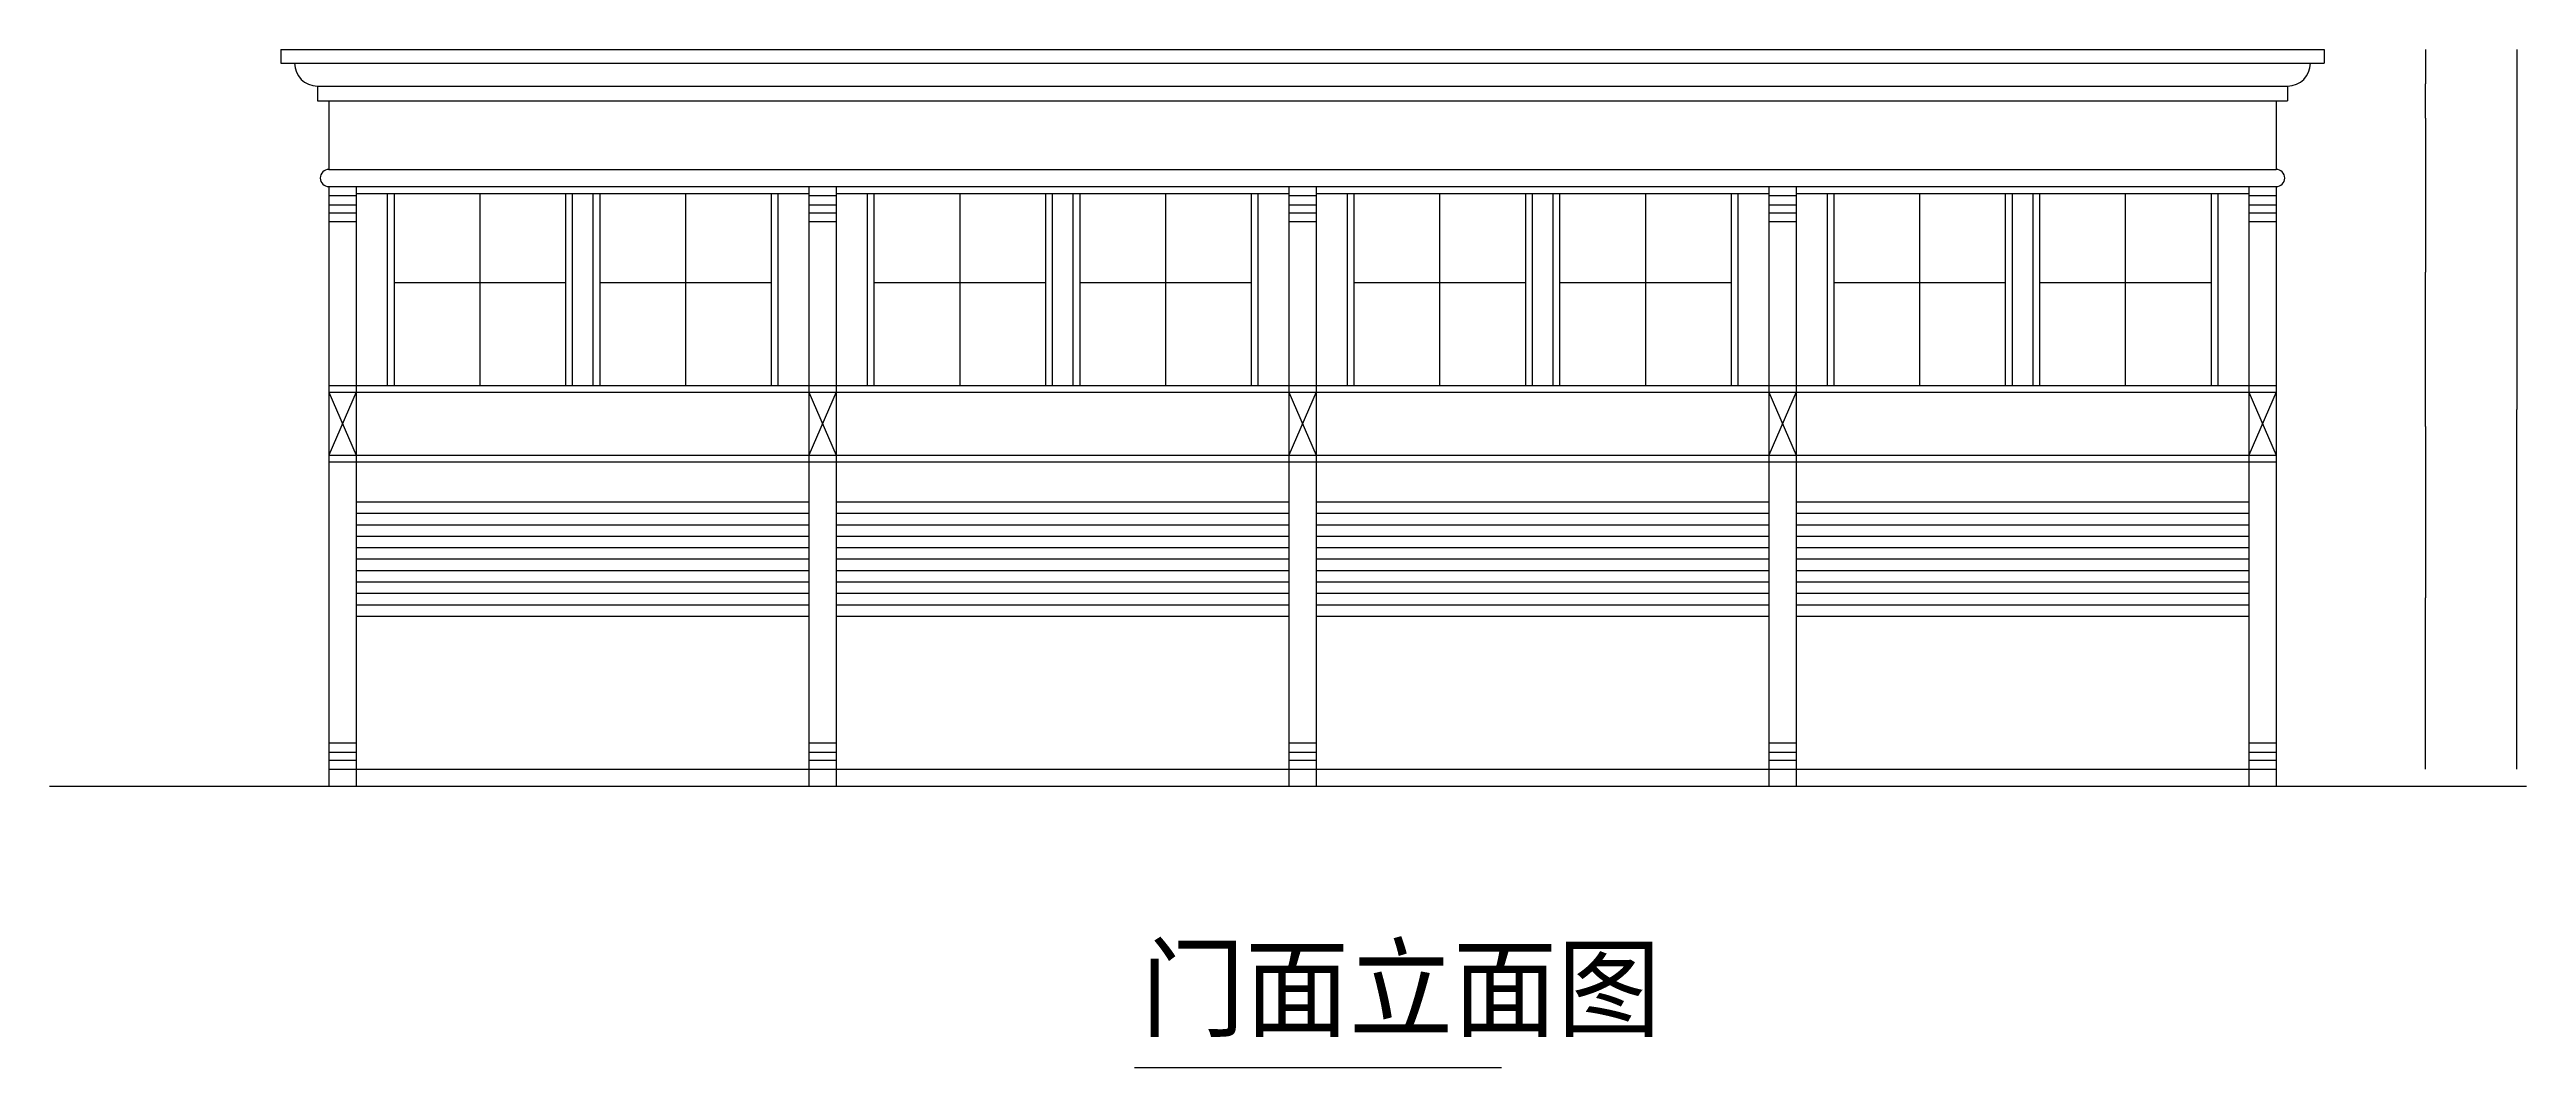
# Model space of a CAD drawing. Header units: metres. Extents: x 237304 to 258978, y 36600 to 45512.
import ezdxf

# ---------------------------------------------------------------- set-up
doc = ezdxf.new("R2010")
doc.units = ezdxf.units.M
doc.layers.add('PUB_DIM', color=3, linetype='Continuous')
doc.dimstyles.get("Standard").update_dxf_attribs({"dimtxt": 2.5, "dimasz": 2.5, "dimexe": 1.25, "dimexo": 0.625, "dimtad": 1, "dimcen": 2.5, "dimazin": 3, "dimtfac": 1, "dimtmove": 0, "dimatfit": 3})

# ---------------------------------------------------------------- blocks, each defined once
blk = doc.blocks.new('*D1')
for p, q in [((258095.41, 44911.72), (258095.41, 43561.72)), ((258095.16, 43561.72), (258094.91, 43561.72)), ((258095.41, 42211.72), (258095.41, 43561.72)), ((258095.41, 43561.72), (258095.41, 43561.72)), ((258095.66, 43561.72), (258095.91, 43561.72))]:
    blk.add_line(p, q)
at = {"layer": 'Defpoints'}
for p in [(258095.41, 44911.72), (258095.41, 43561.72), (258095.41, 42211.72)]:
    blk.add_point(p, dxfattribs=at)
at = {"layer": 'PUB_DIM', "insert": (258095.41, 43562.845), "char_height": 1, "attachment_point": 5}
blk.add_mtext('0', dxfattribs=at)
blk = doc.blocks.new('*D2')
for p, q in [((258095.41, 42211.72), (258095.41, 40711.72)), ((258095.16, 40711.72), (258094.91, 40711.72)), ((258095.41, 39211.72), (258095.41, 40711.72)), ((258095.41, 40711.72), (258095.41, 40711.72)), ((258095.66, 40711.72), (258095.91, 40711.72))]:
    blk.add_line(p, q)
at = {"layer": 'Defpoints'}
for p in [(258095.41, 42211.72), (258095.41, 40711.72), (258095.41, 39211.72)]:
    blk.add_point(p, dxfattribs=at)
at = {"layer": 'PUB_DIM', "insert": (258095.41, 40712.845), "char_height": 1, "attachment_point": 5}
blk.add_mtext('0', dxfattribs=at)
blk = doc.blocks.new('*D3')
for p, q in [((258095.41, 45511.72), (258095.41, 45211.72)), ((258095.16, 45211.72), (258094.91, 45211.72)), ((258095.41, 44911.72), (258095.41, 45211.72)), ((258095.41, 45211.72), (258095.41, 45211.72)), ((258095.66, 45211.72), (258095.91, 45211.72))]:
    blk.add_line(p, q)
at = {"layer": 'Defpoints'}
for p in [(258095.41, 45511.72), (258095.41, 45211.72), (258095.41, 44911.72)]:
    blk.add_point(p, dxfattribs=at)
at = {"layer": 'PUB_DIM', "insert": (258095.41, 45212.845), "char_height": 1, "attachment_point": 5}
blk.add_mtext('0', dxfattribs=at)
blk = doc.blocks.new('*D4')
for p, q in [((258895.41, 45511.72), (258895.41, 42361.72)), ((258895.16, 42361.72), (258894.91, 42361.72)), ((258895.41, 39211.72), (258895.41, 42361.72)), ((258895.41, 42361.72), (258895.41, 42361.72)), ((258895.66, 42361.72), (258895.91, 42361.72))]:
    blk.add_line(p, q)
at = {"layer": 'Defpoints'}
for p in [(258895.41, 45511.72), (258895.41, 42361.72), (258895.41, 39211.72)]:
    blk.add_point(p, dxfattribs=at)
at = {"layer": 'PUB_DIM', "insert": (258895.41, 42362.845), "char_height": 1, "attachment_point": 5}
blk.add_mtext('0', dxfattribs=at)

msp = doc.modelspace()

# ---------------------------------------------------------------- linework, layer by layer
for p, q in [((239328.11, 45511.72), (257208.11, 45511.72)), ((239328.11, 45511.72), (239328.11, 45391.72)), ((239328.11, 45391.72), (257208.11, 45391.72)), ((257208.11, 45511.72), (257208.11, 45391.72)), ((239648.11, 45191.72), (256888.11, 45191.72)), ((239648.11, 45191.72), (239648.11, 45061.72)), ((256888.11, 45191.72), (256888.11, 45061.72)), ((239648.11, 45061.72), (256888.11, 45061.72)), ((239748.11, 45061.72), (239748.11, 44461.72)), ((256788.11, 45061.72), (256788.11, 44461.72)), ((239748.11, 44461.72), (256788.11, 44461.72)), ((239748.11, 44311.72), (256788.11, 44311.72)), ((239748.11, 44311.72), (239748.11, 39061.72)), ((239748.11, 44233.28), (239988.11, 44233.28)), ((239988.11, 44311.72), (239988.11, 39061.72)), ((239988.11, 44311.72), (243948.11, 44311.72)), ((239988.11, 44251.72), (243948.11, 44251.72)), ((240258.11, 44251.72), (240258.11, 42571.72)), ((240318.11, 44251.72), (240318.11, 42571.72)), ((241068.11, 44251.72), (241068.11, 42571.72)), ((241818.11, 44251.72), (241818.11, 42571.72)), ((241878.11, 44251.72), (241878.11, 42571.72)), ((242058.11, 44251.72), (242058.11, 42571.72)), ((242118.11, 44251.72), (242118.11, 42571.72)), ((242868.11, 44251.72), (242868.11, 42571.72)), ((243618.11, 44251.72), (243618.11, 42571.72)), ((243678.11, 44251.72), (243678.11, 42571.72)), ((243948.11, 44311.72), (243948.11, 39061.72)), ((243948.11, 44233.28), (244188.11, 44233.28)), ((244188.11, 44311.72), (244188.11, 39061.72)), ((244188.11, 44251.72), (248148.11, 44251.72)), ((244458.11, 44251.72), (244458.11, 42571.72)), ((244518.11, 44251.72), (244518.11, 42571.72)), ((245268.11, 44251.72), (245268.11, 42571.72)), ((246018.11, 44251.72), (246018.11, 42571.72)), ((246078.11, 44251.72), (246078.11, 42571.72)), ((246258.11, 44251.72), (246258.11, 42571.72)), ((246318.11, 44251.72), (246318.11, 42571.72)), ((247068.11, 44251.72), (247068.11, 42571.72)), ((247818.11, 44251.72), (247818.11, 42571.72)), ((247878.11, 44251.72), (247878.11, 42571.72)), ((248148.11, 44311.72), (248148.11, 39061.72)), ((248148.11, 44233.28), (248388.11, 44233.28)), ((248388.11, 44311.72), (248388.11, 39061.72)), ((248388.11, 44251.72), (252348.11, 44251.72)), ((248658.11, 44251.72), (248658.11, 42571.72)), ((248718.11, 44251.72), (248718.11, 42571.72)), ((249468.11, 44251.72), (249468.11, 42571.72)), ((250218.11, 44251.72), (250218.11, 42571.72)), ((250278.11, 44251.72), (250278.11, 42571.72)), ((250458.11, 44251.72), (250458.11, 42571.72)), ((250518.11, 44251.72), (250518.11, 42571.72)), ((251268.11, 44251.72), (251268.11, 42571.72)), ((252018.11, 44251.72), (252018.11, 42571.72)), ((252078.11, 44251.72), (252078.11, 42571.72)), ((252348.11, 44311.72), (252348.11, 39061.72)), ((252348.11, 44233.28), (252588.11, 44233.28)), ((252588.11, 44311.72), (252588.11, 39061.72)), ((252588.11, 44251.72), (256548.11, 44251.72)), ((252858.11, 44251.72), (252858.11, 42571.72)), ((252918.11, 44251.72), (252918.11, 42571.72)), ((253668.11, 44251.72), (253668.11, 42571.72)), ((254418.11, 44251.72), (254418.11, 42571.72)), ((254478.11, 44251.72), (254478.11, 42571.72)), ((254658.11, 44251.72), (254658.11, 42571.72)), ((254718.11, 44251.72), (254718.11, 42571.72)), ((255468.11, 44251.72), (255468.11, 42571.72)), ((256218.11, 44251.72), (256218.11, 42571.72)), ((256278.11, 44251.72), (256278.11, 42571.72)), ((256548.11, 44311.72), (256548.11, 39061.72)), ((256548.11, 44233.28), (256788.11, 44233.28)), ((256788.11, 44311.72), (256788.11, 39061.72)), ((239748.11, 44153.28), (239988.11, 44153.28)), ((239748.11, 44083.28), (239988.11, 44083.28)), ((239748.11, 44004.84), (239988.11, 44004.84)), ((243948.11, 44153.28), (244188.11, 44153.28)), ((243948.11, 44083.28), (244188.11, 44083.28)), ((243948.11, 44004.84), (244188.11, 44004.84)), ((248148.11, 44153.28), (248388.11, 44153.28)), ((248148.11, 44083.28), (248388.11, 44083.28)), ((248148.11, 44004.84), (248388.11, 44004.84)), ((252348.11, 44153.28), (252588.11, 44153.28)), ((252348.11, 44083.28), (252588.11, 44083.28)), ((252348.11, 44004.84), (252588.11, 44004.84)), ((256548.11, 44153.28), (256788.11, 44153.28)), ((256548.11, 44083.28), (256788.11, 44083.28)), ((256548.11, 44004.84), (256788.11, 44004.84)), ((240318.11, 43471.72), (241818.11, 43471.72)), ((242118.11, 43471.72), (243618.11, 43471.72)), ((244518.11, 43471.72), (246018.11, 43471.72)), ((246318.11, 43471.72), (247818.11, 43471.72)), ((248718.11, 43471.72), (250218.11, 43471.72)), ((250518.11, 43471.72), (252018.11, 43471.72)), ((252918.11, 43471.72), (254418.11, 43471.72)), ((254718.11, 43471.72), (256218.11, 43471.72)), ((239748.11, 42571.72), (256788.11, 42571.72)), ((239748.11, 42511.72), (256788.11, 42511.72)), ((239988.11, 42511.72), (239748.11, 41961.72)), ((239748.11, 42511.72), (239988.11, 41961.72)), ((243948.11, 42511.72), (244188.11, 41961.72)), ((244188.11, 42511.72), (243948.11, 41961.72)), ((248148.11, 42511.72), (248388.11, 41961.72)), ((248388.11, 42511.72), (248148.11, 41961.72)), ((252348.11, 42511.72), (252588.11, 41961.72)), ((252588.11, 42511.72), (252348.11, 41961.72)), ((256548.11, 42511.72), (256788.11, 41961.72)), ((256788.11, 42511.72), (256548.11, 41961.72)), ((239748.11, 41961.72), (256788.11, 41961.72)), ((239748.11, 41901.72), (256788.11, 41901.72)), ((239988.11, 41551.72), (243948.11, 41551.72)), ((239988.11, 41451.72), (243948.11, 41451.72)), ((244188.11, 41551.72), (248148.11, 41551.72)), ((244188.11, 41451.72), (248148.11, 41451.72)), ((248388.11, 41551.72), (252348.11, 41551.72)), ((248388.11, 41451.72), (252348.11, 41451.72)), ((252588.11, 41551.72), (256548.11, 41551.72)), ((252588.11, 41451.72), (256548.11, 41451.72)), ((239988.11, 41351.72), (243948.11, 41351.72)), ((239988.11, 41251.72), (243948.11, 41251.72)), ((244188.11, 41351.72), (248148.11, 41351.72)), ((244188.11, 41251.72), (248148.11, 41251.72)), ((248388.11, 41351.72), (252348.11, 41351.72)), ((248388.11, 41251.72), (252348.11, 41251.72)), ((252588.11, 41351.72), (256548.11, 41351.72)), ((252588.11, 41251.72), (256548.11, 41251.72)), ((239988.11, 41151.72), (243948.11, 41151.72)), ((239988.11, 41051.72), (243948.11, 41051.72)), ((244188.11, 41151.72), (248148.11, 41151.72)), ((244188.11, 41051.72), (248148.11, 41051.72)), ((248388.11, 41151.72), (252348.11, 41151.72)), ((248388.11, 41051.72), (252348.11, 41051.72)), ((252588.11, 41151.72), (256548.11, 41151.72)), ((252588.11, 41051.72), (256548.11, 41051.72)), ((239988.11, 40951.72), (243948.11, 40951.72)), ((239988.11, 40851.72), (243948.11, 40851.72)), ((239988.11, 40751.72), (243948.11, 40751.72)), ((244188.11, 40951.72), (248148.11, 40951.72)), ((244188.11, 40851.72), (248148.11, 40851.72)), ((244188.11, 40751.72), (248148.11, 40751.72)), ((248388.11, 40951.72), (252348.11, 40951.72)), ((248388.11, 40851.72), (252348.11, 40851.72)), ((248388.11, 40751.72), (252348.11, 40751.72)), ((252588.11, 40951.72), (256548.11, 40951.72)), ((252588.11, 40851.72), (256548.11, 40851.72)), ((252588.11, 40751.72), (256548.11, 40751.72)), ((239988.11, 40651.72), (243948.11, 40651.72)), ((239988.11, 40551.72), (243948.11, 40551.72)), ((244188.11, 40651.72), (248148.11, 40651.72)), ((244188.11, 40551.72), (248148.11, 40551.72)), ((248388.11, 40651.72), (252348.11, 40651.72)), ((248388.11, 40551.72), (252348.11, 40551.72)), ((252588.11, 40651.72), (256548.11, 40651.72)), ((252588.11, 40551.72), (256548.11, 40551.72)), ((239748.11, 39441.72), (239988.11, 39441.72)), ((239748.11, 39361.72), (239988.11, 39361.72)), ((239748.11, 39291.72), (239988.11, 39291.72)), ((243948.11, 39441.72), (244188.11, 39441.72)), ((243948.11, 39361.72), (244188.11, 39361.72)), ((243948.11, 39291.72), (244188.11, 39291.72)), ((248148.11, 39441.72), (248388.11, 39441.72)), ((248148.11, 39361.72), (248388.11, 39361.72)), ((248148.11, 39291.72), (248388.11, 39291.72)), ((252348.11, 39441.72), (252588.11, 39441.72)), ((252348.11, 39361.72), (252588.11, 39361.72)), ((252348.11, 39291.72), (252588.11, 39291.72)), ((256548.11, 39441.72), (256788.11, 39441.72)), ((256548.11, 39361.72), (256788.11, 39361.72)), ((256548.11, 39291.72), (256788.11, 39291.72)), ((239748.11, 39211.72), (256788.11, 39211.72))]:
    msp.add_line(p, q)
for points in [[(237303.77, 39061.72), (258978.5, 39061.72)], [(246798.74, 36600.09), (250010.84, 36600.09)]]:
    msp.add_lwpolyline(points)
for centre, radius, start, end in [((239648.11, 45391.72), 200, 180, 270), ((256888.11, 45391.72), 200, 270, 0), ((239748.11, 44386.72), 75, 90, 270), ((256788.11, 44386.72), 75, 270, 90)]:
    msp.add_arc(centre, radius, start, end)

# ---------------------------------------------------------------- texts
msp.add_text('门面立面图', height=700).set_placement((246855.94, 36942.72))

# ---------------------------------------------------------------- dimensions: what is measured, and where the dimension line sits
at = {"layer": 'PUB_DIM'}
for base, p1, p2, picture, middle in [((258095.41, 45211.72), (258095.41, 44911.72), (258095.41, 45511.72), '*D3', (258095.41, 45212.845)), ((258895.41, 42361.72), (258895.41, 39211.72), (258895.41, 45511.72), '*D4', (258895.41, 42362.845)), ((258095.41, 43561.72), (258095.41, 42211.72), (258095.41, 44911.72), '*D1', (258095.41, 43562.845)), ((258095.41, 40711.72), (258095.41, 39211.72), (258095.41, 42211.72), '*D2', (258095.41, 40712.845))]:
    dim = msp.add_linear_dim(base=base, p1=p1, p2=p2, dimstyle='Standard', dxfattribs=at)
    dim.commit()
    dim.dimension.update_dxf_attribs({"geometry": picture, "text_midpoint": middle})

doc.saveas('drawing.dxf')
